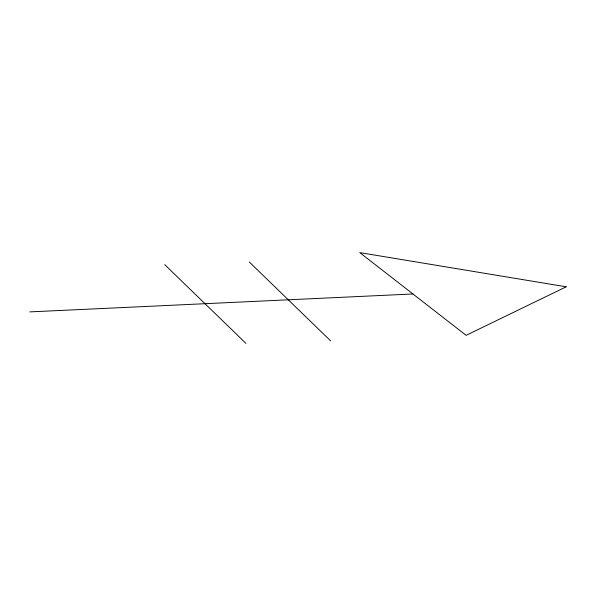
<?xml version="1.0" encoding="UTF-8"?>
<svg xmlns="http://www.w3.org/2000/svg" width="596" height="596" viewBox="0 0 596 596"><rect width="100%" height="100%" fill="white"/><g stroke="black" fill="none" stroke-linecap="round" stroke-linejoin="round"><path stroke-width="0.89" d="M29.8 311.894L412.946 293.97M249.344 262.046L330.556 340.793M164.734 264.646L245.947 343.393M566.2 286.803L466.117 335.339L359.768 252.607L566.2 286.803"/></g></svg>
